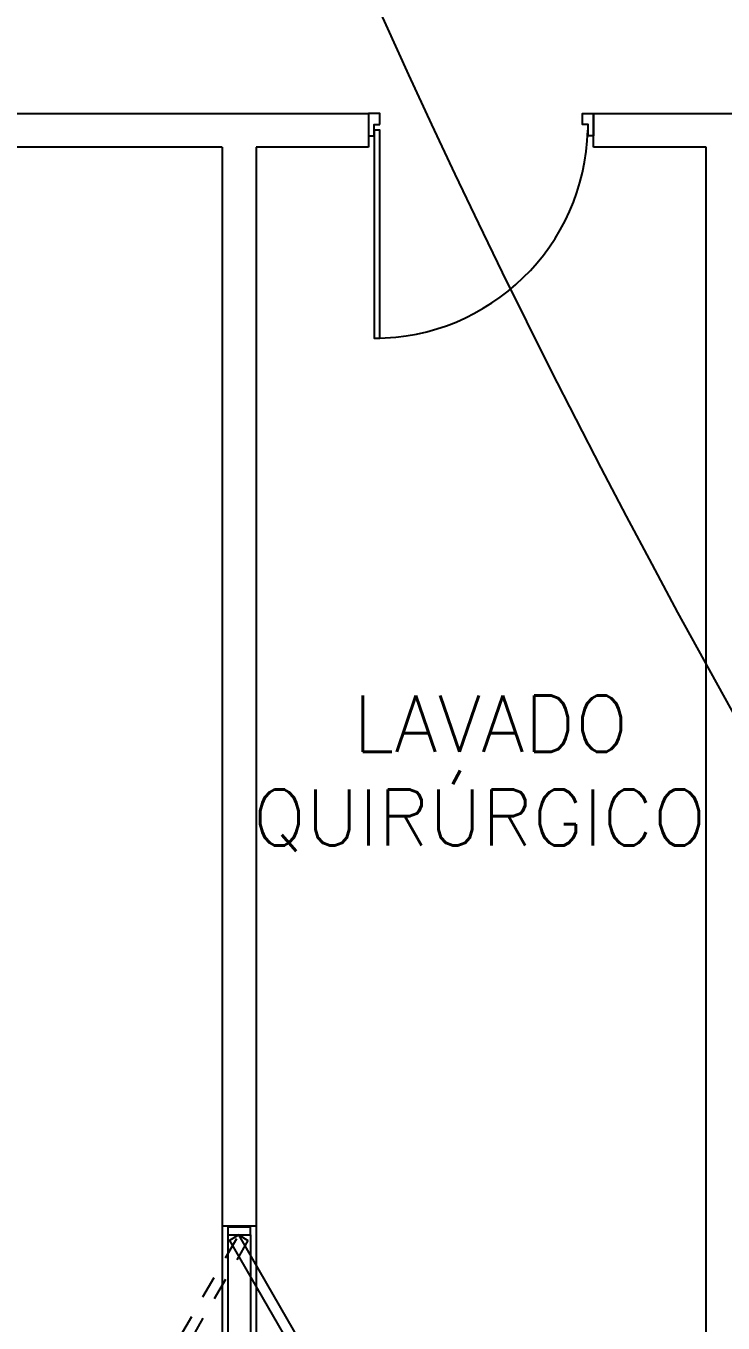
# Model space of a CAD drawing. Header units: metres. Extents: x -39 to 21688, y -24 to 9022.
# Drawn here: x 179.01 to 182.11, y 6.12 to 11.89 of the extents above; entities that cross this region are included whole.
import ezdxf

# ---------------------------------------------------------------- set-up
doc = ezdxf.new("R2010")
doc.units = ezdxf.units.M
doc.header["$MEASUREMENT"] = 0
doc.linetypes.add('HIDDEN2', pattern=[4.7625, 3.175, -1.5875])
doc.linetypes.add('HIDDEN4', pattern=[0.09375, 0.0625, -0.03125])
for name, color, linetype in [('AN-TEXTO', 3, 'Continuous'), ('AR-MUROS', 6, 'Continuous'), ('AR-PUERTAS', 2, 'Continuous')]:
    doc.layers.add(name, color=color, linetype=linetype)
doc.styles.add('REGULAR-2.5', font='romans.shx', dxfattribs={"height": 2.5})

# ---------------------------------------------------------------- blocks, each defined once
blk = doc.blocks.new('AR-PUERTA 1')
at = {"layer": 'AR-PUERTAS', "linetype": 'Continuous'}
for points in [[(0.9542, 0.0333), (0.9542, 0.9576), (0.9292, 0.9576), (0.9292, 0.0333)], [(0.0042, 0.0583), (0.0042, 0.0083), (0.0291, 0.0083), (0.0291, -0.0416), (-0.0208, -0.0416), (-0.0208, 0.0583)], [(0.9292, 0.0083), (0.9292, -0.0416), (0.9792, -0.0416), (0.9792, 0.0583), (0.9542, 0.0583), (0.9542, 0.0083)]]:
    blk.add_lwpolyline(points, close=True, dxfattribs=at)
blk.add_arc((0.9542, 0.0083), 0.9493, 89.99887, 178.49317, dxfattribs=at)
blk = doc.blocks.new('AR-PUERTA DE DOBLE BATEO')
at = {"layer": 'AR-PUERTAS', "linetype": 'HIDDEN2'}
for p, q in [((-0.05, 0.9527), (-0.05, 0.0352)), ((0.05, 0.9527), (0.05, 0.0352)), ((-0.05, -0.9648), (-0.05, -0.0473)), ((0.05, -0.9648), (0.05, -0.0473))]:
    blk.add_line(p, q, dxfattribs=at)
at = {"layer": 'AR-PUERTAS'}
for points in [[(0.05, 0.9878), (-0.05, 0.9878), (-0.05, 0.9527), (0.05, 0.9527)], [(-0.04, 0.9878), (-0.04, 0.9939), (0.04, 0.9939), (0.04, 0.9878)], [(0.4565, 0.1581), (-0.0023, 0.9527), (-0.0436, 0.9288), (0.4151, 0.1342)], [(0.05, 0.0352), (-0.05, 0.0352), (-0.05, 0), (0.05, 0)], [(-0.04, -0.0061), (-0.04, 0), (0.04, 0), (0.04, -0.0061)], [(0.05, -0.0473), (-0.05, -0.0473), (-0.05, -0.0122), (0.05, -0.0122)], [(-0.04, -0.0061), (-0.04, -0.0122), (0.04, -0.0122), (0.04, -0.0061)], [(0.4565, -0.1703), (-0.0023, -0.9648), (-0.0436, -0.941), (0.4151, -0.1464)], [(0.05, -1), (-0.05, -1), (-0.05, -0.9648), (0.05, -0.9648)], [(-0.04, -1), (-0.04, -1.0061), (0.04, -1.0061), (0.04, -1)]]:
    blk.add_lwpolyline(points, close=True, dxfattribs=at)
at = {"layer": 'AR-PUERTAS', "color": 1, "linetype": 'HIDDEN4'}
for points in [[(-0.461, 0.1581), (-0.0023, 0.9527), (0.0391, 0.9288), (-0.4197, 0.1342)], [(-0.461, -0.1703), (-0.0023, -0.9648), (0.0391, -0.941), (-0.4197, -0.1464)]]:
    blk.add_lwpolyline(points, close=True, dxfattribs=at)
for centre, start, end in [((-0.0023, 0.9627), 243.65227, 296.34776), ((-0.0023, -0.9748), 63.65227, 116.34776)]:
    blk.add_arc(centre, 0.9278, start, end, dxfattribs=at)

msp = doc.modelspace()

# ---------------------------------------------------------------- linework, layer by layer
at = {"layer": 'AR-MUROS'}
for p, q in [((180.53066, 11.5001), (180.53066, 11.3501)), ((181.53066, 11.3501), (181.53066, 11.5001)), ((181.53066, 11.5001), (182.18066, 11.5001)), ((179.88066, 11.3501), (179.88066, 5.55729)), ((180.53066, 11.3501), (180.03066, 11.3501)), ((180.03066, 11.3501), (180.03066, 5.55729)), ((182.03066, 11.3501), (181.53066, 11.3501)), ((182.03066, 4.3001), (182.03066, 11.3501)), ((179.88066, 6.55729), (180.03066, 6.55729))]:
    msp.add_line(p, q, dxfattribs=at)
msp.add_lwpolyline([(179.88066, 11.3501), (175.1208, 11.3501), (175.1208, 11.5001), (180.53066, 11.5001)], dxfattribs=at)
at = {"layer": 'AR-PUERTAS'}
for centre in [(217.14832, 28.38769), (164.88265, 27.62249)]:
    msp.add_circle(centre, 40.08066, dxfattribs=at)

# ---------------------------------------------------------------- block references
at = {"layer": 'AR-MUROS', "rotation": 180}
msp.add_blockref('AR-PUERTA 1', (181.50984, 11.45846), dxfattribs=at)
at = {"layer": 'AR-PUERTAS', "rotation": 1.358377682926622e-05}
msp.add_blockref('AR-PUERTA DE DOBLE BATEO', (179.95565, 5.56337), dxfattribs=at)

# ---------------------------------------------------------------- texts
at = {"layer": 'AN-TEXTO', "insert": (180.41921, 8.91287), "char_height": 0.25, "attachment_point": 1, "style": 'REGULAR-2.5'}
msp.add_mtext_dynamic_manual_height_columns('\\pi0.04342;LAVADO\\P\\pi-0.40301;QUIRÚRGICO', width=1.3606531, gutter_width=1.25, heights=[0], dxfattribs=at)

doc.saveas('drawing.dxf')
